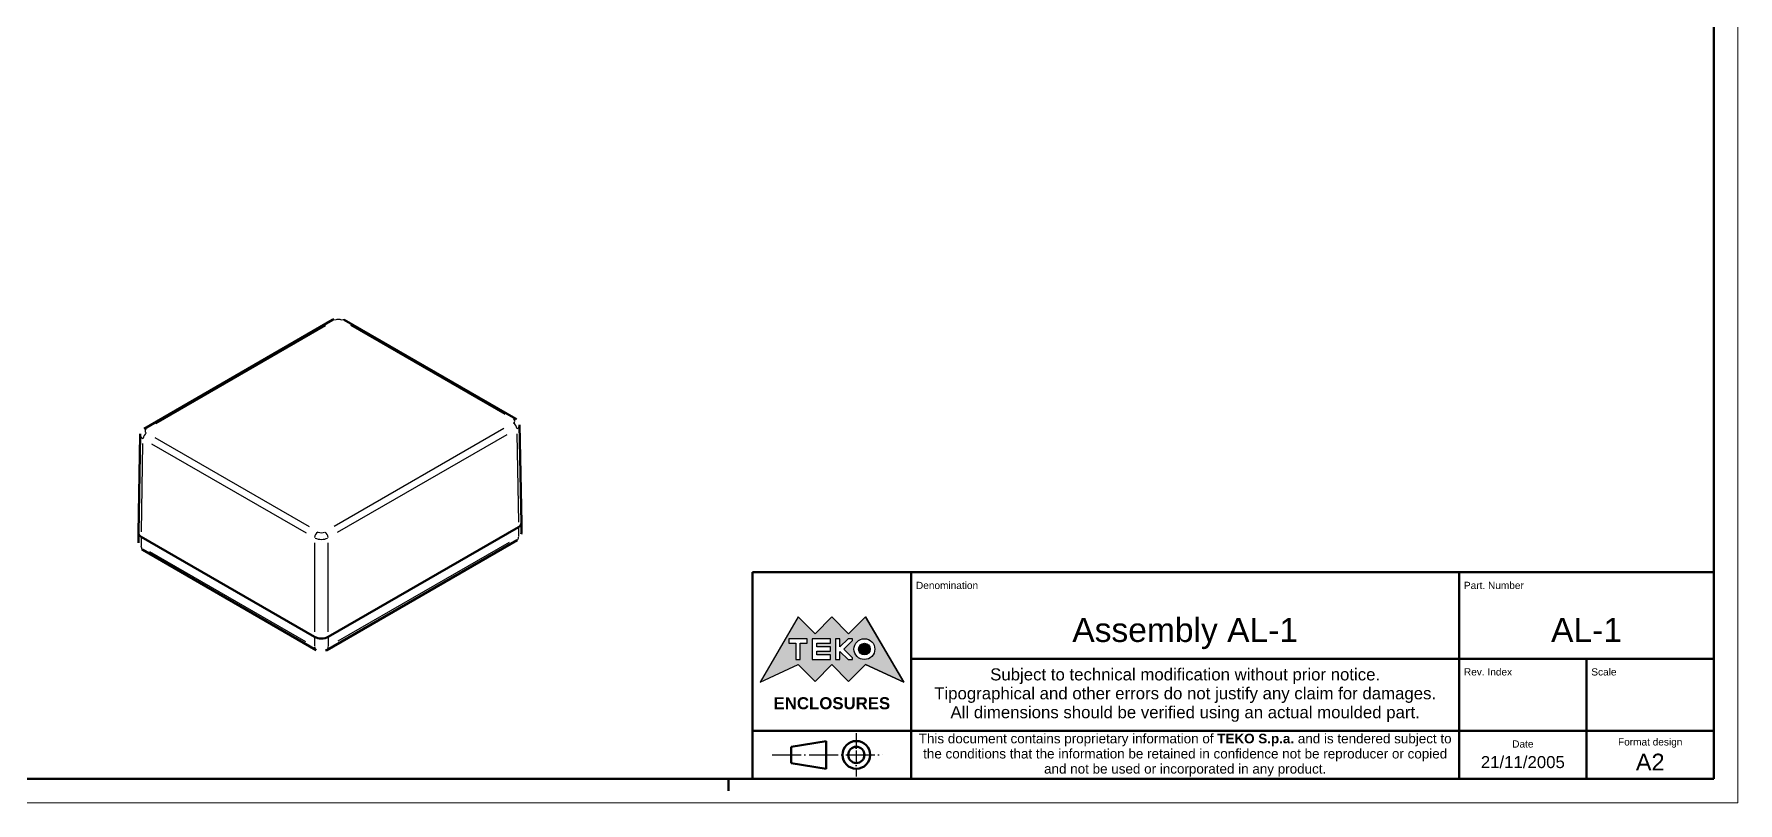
# Model space of a CAD drawing. Extents: x 0 to 594, y 0 to 420.
# Drawn here: x 239.5 to 594, y 0 to 160 of the extents above; entities that cross this region are included whole.
import ezdxf
from ezdxf.enums import TextEntityAlignment as Align

# ---------------------------------------------------------------- set-up
doc = ezdxf.new("R2010")
doc.units = 0
doc.linetypes.add('LONG_DASH_DOTTED', pattern=[0.3001, 0.2362, -0.0295, 0.0049, -0.0295])
doc.layers.get('0').update_dxf_attribs({"lineweight": 25})
for name, color, linetype, lineweight in [('Geometria schizzo(ISO)', 7, 'Continuous', 50), ('Linee di simmetria(ISO)', 250, 'LONG_DASH_DOTTED', 25), ('Simboli(ISO)', 7, 'Continuous', 25), ('Spigoli tangenti visibili(ISO)', 251, 'Continuous', 30), ('Spigoli visibili(ISO)', 7, 'Continuous', 50), ('Tratteggio', 3, 'Continuous', 9)]:
    doc.layers.add(name, color=color, linetype=linetype, lineweight=lineweight)
doc.styles.get("Standard").update_dxf_attribs({"font": 'ARIAL.TTF'})
doc.styles.add('Tabella-ISO', font='ARIAL.TTF')

# ---------------------------------------------------------------- blocks, each defined once
blk = doc.blocks.new('Cartigli Cartiglio particolare')
at = {"layer": 'Tratteggio'}
h = blk.add_hatch(color=7, dxfattribs=at)
edge = h.paths.add_edge_path(flags=0)
edge.add_arc((-181.38, 32.01), 2.17, 0, 360)
h.paths.add_polyline_path([(-191.3, 33.23), (-188.43, 33.23), (-188.43, 34.14), (-192.24, 34.14), (-192.24, 29.87), (-188.43, 29.87), (-188.43, 30.79), (-191.3, 30.79), (-191.3, 31.55), (-188.43, 31.55), (-188.43, 32.47), (-191.3, 32.47)], flags=0)
h.paths.add_polyline_path([(-183.85, 33.77), (-183.85, 34.14), (-184.77, 34.14), (-186.47, 32.5), (-186.47, 34.14), (-187.38, 34.14), (-187.38, 29.86), (-186.47, 29.86), (-186.47, 31.5), (-184.77, 29.86), (-183.85, 29.86), (-183.85, 30.23), (-185.63, 32)], flags=0)
h.paths.add_polyline_path([(-195.64, 29.87), (-194.73, 29.87), (-194.73, 33.23), (-193.28, 33.23), (-193.28, 34.14), (-197.09, 34.14), (-197.09, 33.23), (-195.64, 33.23)], flags=0)
h.paths.add_polyline_path([(-184.66, 25.28), (-181.16, 28.83), (-173.2, 25.14), (-181.16, 38.74), (-184.66, 35.17), (-188.15, 38.74), (-191.64, 35.17), (-195.14, 38.74), (-203.1, 25.14), (-195.14, 28.83), (-191.64, 25.28), (-188.15, 28.83)])
h = blk.add_hatch(color=7, dxfattribs=at)
edge = h.paths.add_edge_path()
edge.add_arc((-181.38, 32.01), 1.22, 0, 360)
for p, q in [((-195.14, 38.74), (-203.1, 25.14)), ((-191.64, 35.17), (-195.14, 38.74)), ((-188.15, 38.74), (-191.64, 35.17)), ((-184.66, 35.17), (-188.15, 38.74)), ((-181.16, 38.74), (-184.66, 35.17)), ((-173.2, 25.14), (-181.16, 38.74)), ((-193.28, 34.14), (-197.09, 34.14)), ((-197.09, 34.14), (-197.09, 33.23)), ((-197.09, 33.23), (-195.64, 33.23)), ((-195.64, 33.23), (-195.64, 29.87)), ((-194.73, 29.87), (-194.73, 33.23)), ((-194.73, 33.23), (-193.28, 33.23)), ((-193.28, 33.23), (-193.28, 34.14)), ((-188.43, 34.14), (-192.24, 34.14)), ((-192.24, 34.14), (-192.24, 29.87)), ((-191.3, 33.23), (-188.43, 33.23)), ((-191.3, 32.47), (-191.3, 33.23)), ((-188.43, 32.47), (-191.3, 32.47)), ((-188.43, 33.23), (-188.43, 34.14)), ((-188.43, 31.55), (-188.43, 32.47)), ((-186.47, 34.14), (-187.38, 34.14)), ((-187.38, 34.14), (-187.38, 29.86)), ((-184.77, 34.14), (-186.47, 32.5)), ((-186.47, 32.5), (-186.47, 34.14)), ((-185.63, 32), (-183.85, 33.77)), ((-183.85, 30.23), (-185.63, 32)), ((-183.85, 34.14), (-184.77, 34.14)), ((-183.85, 33.77), (-183.85, 34.14)), ((-203.1, 25.14), (-195.14, 28.83)), ((-195.64, 29.87), (-194.73, 29.87)), ((-195.14, 28.83), (-191.64, 25.28)), ((-192.24, 29.87), (-188.43, 29.87)), ((-191.64, 25.28), (-188.15, 28.83)), ((-191.3, 30.79), (-191.3, 31.55)), ((-191.3, 31.55), (-188.43, 31.55)), ((-188.43, 30.79), (-191.3, 30.79)), ((-188.43, 29.87), (-188.43, 30.79)), ((-188.15, 28.83), (-184.66, 25.28)), ((-187.38, 29.86), (-186.47, 29.86)), ((-186.47, 29.86), (-186.47, 31.5)), ((-186.47, 31.5), (-184.77, 29.86)), ((-184.77, 29.86), (-183.85, 29.86)), ((-184.66, 25.28), (-181.16, 28.83)), ((-183.85, 29.86), (-183.85, 30.23)), ((-181.16, 28.83), (-173.2, 25.14))]:
    blk.add_line(p, q)
at = {"color": 7}
for p, q in [((-195.14, 38.74), (-203.1, 25.14)), ((-191.64, 35.17), (-195.14, 38.74)), ((-188.15, 38.74), (-191.64, 35.17)), ((-188.15, 38.74), (-184.66, 35.17)), ((-184.66, 35.17), (-181.16, 38.74)), ((-181.16, 38.74), (-173.2, 25.14)), ((-193.28, 34.14), (-197.09, 34.14)), ((-197.09, 34.14), (-197.09, 33.23)), ((-197.09, 33.23), (-195.64, 33.23)), ((-195.64, 33.23), (-195.64, 29.87)), ((-194.73, 29.87), (-194.73, 33.23)), ((-194.73, 33.23), (-193.28, 33.23)), ((-193.28, 33.23), (-193.28, 34.14)), ((-188.43, 34.14), (-192.24, 34.14)), ((-192.24, 34.14), (-192.24, 29.87)), ((-191.3, 33.23), (-188.43, 33.23)), ((-191.3, 32.47), (-191.3, 33.23)), ((-188.43, 32.47), (-191.3, 32.47)), ((-188.43, 33.23), (-188.43, 34.14)), ((-188.43, 31.55), (-188.43, 32.47)), ((-186.47, 34.14), (-187.38, 34.14)), ((-187.38, 34.14), (-187.38, 29.86)), ((-184.77, 34.14), (-186.47, 32.5)), ((-186.47, 32.5), (-186.47, 34.14)), ((-185.63, 32), (-183.85, 33.77)), ((-183.85, 30.23), (-185.63, 32)), ((-183.85, 34.14), (-184.77, 34.14)), ((-183.85, 33.77), (-183.85, 34.14)), ((-203.1, 25.14), (-195.14, 28.83)), ((-195.64, 29.87), (-194.73, 29.87)), ((-195.14, 28.83), (-191.64, 25.28)), ((-192.24, 29.87), (-188.43, 29.87)), ((-191.64, 25.28), (-188.15, 28.83)), ((-191.3, 31.55), (-188.43, 31.55)), ((-191.3, 30.79), (-191.3, 31.55)), ((-188.43, 30.79), (-191.3, 30.79)), ((-188.43, 29.87), (-188.43, 30.79)), ((-184.66, 25.28), (-188.15, 28.83)), ((-187.38, 29.86), (-186.47, 29.86)), ((-186.47, 29.86), (-186.47, 31.5)), ((-186.47, 31.5), (-184.77, 29.86)), ((-184.77, 29.86), (-183.85, 29.86)), ((-181.16, 28.83), (-184.66, 25.28)), ((-183.85, 29.86), (-183.85, 30.23)), ((-173.2, 25.14), (-181.16, 28.83))]:
    blk.add_line(p, q, dxfattribs=at)
for centre, radius in [((-181.38, 32.01), 2.17), ((-181.38, 32.01, 10), 1.22)]:
    blk.add_circle(centre, radius)
for radius in [2.17, 1.22]:
    blk.add_circle((-181.38, 32.01), radius, dxfattribs=at)
at = {"layer": 'Geometria schizzo(ISO)'}
for p, q in [((-204.65, 48), (-204.65, 5)), ((-4.65, 48), (-204.65, 48)), ((-171.65, 48), (-171.65, 30)), ((-57.65, 48), (-57.65, 5)), ((-4.65, 48), (-4.65, 5)), ((-171.65, 30), (-171.65, 5)), ((-4.65, 30), (-171.65, 30)), ((-31.15, 5), (-31.15, 30)), ((-204.65, 15), (-4.65, 15)), ((-196.65, 11.69), (-189.33, 12.88)), ((-196.65, 11.69), (-196.65, 8.31)), ((-189.33, 12.88), (-189.33, 7.12)), ((-196.65, 8.31), (-189.33, 7.12)), ((-204.65, 5), (-4.65, 5))]:
    blk.add_line(p, q, dxfattribs=at)
at = {"layer": 'Geometria schizzo(ISO)', "color": 4, "lineweight": 18}
blk.add_line((-0.15, 0), (0.35, 0), dxfattribs=at)
at = {"layer": 'Geometria schizzo(ISO)', "color": 131, "lineweight": 18}
blk.add_line((0.35, 0), (0.35, 0.5), dxfattribs=at)
at = {"layer": 'Geometria schizzo(ISO)'}
for radius in [2.88, 1.69]:
    blk.add_circle((-183.07, 10), radius, dxfattribs=at)
at = {"layer": 'Linee di simmetria(ISO)', "ltscale": 11.806988}
blk.add_line((-183.07, 14.5), (-183.07, 5.5), dxfattribs=at)
at = {"layer": 'Linee di simmetria(ISO)', "ltscale": 25.547039}
blk.add_line((-200.56, 10), (-177.56, 10), dxfattribs=at)
at = {"layer": 'Simboli(ISO)', "color": 1, "char_height": 1.5}
for s, insert, attachment_point in [('\\fArial|b0|i0;\\H1.5000;Denomination', (-170.65, 44.5), 7), ('\\fArial|b0|i0;\\H1.5000;Part. Number', (-56.65, 44.5), 7), ('\\fArial|b0|i0;\\H1.5000;Scale', (-30.15, 26.5), 7), ('\\fArial|b0|i0;\\H1.5000;Date', (-44.4, 11.5), 8), ('\\fArial|b0|i0;\\H1.5000;Format design', (-17.9, 11.5), 8)]:
    blk.add_mtext(s, dxfattribs=dict(at, insert=insert, attachment_point=attachment_point))
at = {"layer": 'Simboli(ISO)', "color": 7, "attachment_point": 2, "line_spacing_factor": 0.944221, "style": 'Tabella-ISO'}
for s, insert, char_height, width in [('Subject to technical modification without prior notice.\\PTipographical and other errors do not justify any claim for damages. \\PAll dimensions should be verified using an actual moulded part.', (-114.65, 28), 2.5, 110.6616), ('\\fArial|b0|i0;\\H2.0000;This document contains proprietary information of \\fArial|b1|i0;\\H2.0000;TEKO S.p.a.\\fArial|b0|i0;\\H2.0000; and is tendered subject to the conditions that the information be retained in confidence not be reproducer or copied and not be used or incorporated in any product.', (-114.65, 14.4), 2, 113.1843)]:
    blk.add_mtext(s, dxfattribs=dict(at, insert=insert, char_height=char_height, width=width))
at = {"layer": 'Simboli(ISO)', "color": 1, "insert": (-56.65, 26.5), "char_height": 1.5, "attachment_point": 7, "style": 'Tabella-ISO'}
blk.add_mtext('\\fArial|b0|i0;\\H1.5000;Rev. Index', dxfattribs=at)
at = {"layer": 'Simboli(ISO)', "color": 7, "insert": (-188.15, 22), "char_height": 2.5, "width": 25.7551, "attachment_point": 2, "style": 'Tabella-ISO'}
blk.add_mtext('\\fArial|b1|i0;\\H2.5000;ENCLOSURES', dxfattribs=at)
at = {"layer": 'Simboli(ISO)', "color": 7, "style": 'Tabella-ISO'}
for tag, height, p in [('DESCRIZIONE', 5, (-114.65, 36)), ('NUMERO_PARTE', 5, (-31.15, 36)), ('NUMERO_REVISIONE', 5, (-44.4, 20.5)), ('SCALA_GENERALE_VISTE', 5, (-17.9, 20.5)), ('DATA_CREAZIONE', 2.5, (-44.4, 8.5)), ('Dimensioni_foglio', 3.5, (-17.9, 8.5))]:
    blk.add_attdef(tag, text='', height=height, dxfattribs=at).set_placement(p, align=Align.MIDDLE_CENTER)
blk = doc.blocks.new('Bordi A2')
at = {"layer": 'Geometria schizzo(ISO)', "color": 4, "lineweight": 18}
for p, q in [((594, 420), (594, 0)), ((594, 0), (0, 0))]:
    blk.add_line(p, q, dxfattribs=at)
at = {"layer": 'Geometria schizzo(ISO)'}
for p, q in [((589, 415), (589, 5)), ((589, 5), (5, 5)), ((384, 5), (384, 2.5))]:
    blk.add_line(p, q, dxfattribs=at)

msp = doc.modelspace()

# ---------------------------------------------------------------- linework, layer by layer
at = {"layer": 'Spigoli tangenti visibili(ISO)'}
for p, q in [((264.856, 78.953), (300.161, 99.336)), ((305.322, 99.438), (337.445, 80.892)), ((261.836, 56.388), (262.169, 74.767)), ((263.973, 74.758), (296.096, 56.211)), ((296.803, 57.428), (264.68, 75.974)), ((337.268, 77.913), (301.963, 57.53)), ((302.67, 56.314), (337.975, 76.697)), ((339.955, 76.808), (340.288, 58.429)), ((340.307, 57.306), (340.307, 55.469)), ((261.818, 55.265), (261.818, 53.428)), ((297.88, 54.149), (297.88, 35.578)), ((300.708, 35.578), (300.708, 54.149)), ((338.327, 54.224), (302.688, 33.648)), ((296.077, 33.546), (263.621, 52.285)), ((297.88, 34.444), (297.88, 32.607)), ((300.708, 34.444), (300.708, 32.607))]:
    msp.add_line(p, q, dxfattribs=at)
at = {"layer": 'Spigoli tangenti visibili(ISO)', "flags": 128}
for points in [[(261.818, 53.326), (261.772, 53.353)], [(340.892, 56.183), (340.891, 56.146)], [(300.708, 32.505), (300.613, 32.454)]]:
    msp.add_lwpolyline(points, dxfattribs=at)
at = {"layer": 'Spigoli tangenti visibili(ISO)'}
for centre, major_axis, ratio, start_param, end_param in [((302.123, 99.652), (-0.5, 0.866), 0.5773503, 5.5370571, 6.2439154), ((302.83, 100.06), (1, 0), 0.5774136, 0.8639873, 2.2776053), ((303.537, 99.652), (0.5, 0.866), 0.5773503, 0.0392699, 0.7461283), ((339.229, 79.045), (0.5, 0.866), 0.5773503, 0.0392699, 0.7461283), ((338.522, 79.454), (1, 0), 0.577287, 5.5763763, 6.9899943), ((339.229, 78.229), (-0.5, 0.866), 0.5773503, 4.015479, 5.4197709), ((338.522, 78.637), (2, 0.018), 0.5773186, 5.5323976, 6.2486303), ((263.602, 76.596), (-2, 0.018), 0.5773186, 0.034555, 0.7507878), ((262.895, 76.188), (-0.5, -0.866), 0.5773503, 4.005007, 5.409299), ((262.895, 77.004), (-0.5, 0.866), 0.5773503, 5.5370571, 6.2439154), ((263.602, 77.412), (-1, 0), 0.577287, 5.5763763, 6.9899943), ((262.878, 53.938), (-0.75, -1.299), 0.5773503, 5.5370571, 6.2439154), ((298.587, 55.581), (0.5, 0.866), 0.5773503, 0.8634144, 2.2677063), ((299.294, 55.989), (2, 0), 0.5713047, 4.00558, 5.419198), ((299.294, 56.806), (-1, 0), 0.5774136, 0.8639873, 2.2776053), ((300.001, 55.581), (-0.5, 0.866), 0.5773503, 4.015479, 5.4197709), ((339.246, 55.979), (0.75, -1.299), 0.5773503, 0.0392699, 0.7461283), ((298.941, 33.117), (-0.75, -1.299), 0.5773503, 5.5370571, 6.2439154), ((299.648, 33.117), (0.75, -1.299), 0.5773503, 0.0392699, 0.7461283)]:
    msp.add_ellipse(centre, major_axis=major_axis, ratio=ratio, start_param=start_param, end_param=end_param, dxfattribs=at)
at = {"layer": 'Spigoli visibili(ISO)'}
for p, q in [((262.395, 77.87), (301.623, 100.518)), ((304.037, 100.518), (339.729, 79.911)), ((340.892, 58.237), (340.522, 78.661)), ((261.232, 56.196), (261.602, 76.62)), ((300.708, 34.546), (340.307, 57.408)), ((300.708, 34.546), (340.307, 57.408)), ((340.892, 58.225), (340.892, 56.184)), ((261.232, 56.184), (261.232, 54.142)), ((261.818, 55.367), (297.88, 34.546)), ((261.818, 55.367), (297.88, 34.546)), ((300.398, 31.818), (339.996, 54.68)), ((262.128, 52.639), (298.191, 31.818))]:
    msp.add_line(p, q, dxfattribs=at)
at = {"layer": 'Spigoli visibili(ISO)', "flags": 128}
for points in [[(301.623, 100.518), (301.899, 100.651)], [(339.729, 79.911), (339.892, 79.806)], [(261.602, 76.62), (261.62, 76.814)], [(340.892, 56.184), (340.876, 55.954)], [(262.128, 52.639), (261.938, 52.765)], [(300.398, 31.818), (300.14, 31.693)]]:
    msp.add_lwpolyline(points, dxfattribs=at)
at = {"layer": 'Spigoli visibili(ISO)'}
for centre, major_axis, ratio, start_param, end_param in [((338.892, 58.225), (2, 0), 0.577287, 5.497842, 6.2936561), ((338.892, 58.225), (-2, 0), 0.577287, 2.3562493, 3.1520635), ((263.232, 56.184), (-2, 0), 0.577287, 6.2727145, 7.0685286), ((263.232, 56.184), (2, 0), 0.577287, 3.1311218, 3.926936), ((299.294, 35.363), (2, 0), 0.5774136, 3.9270456, 5.4977323), ((299.294, 35.363), (-2, 0), 0.5774136, 0.785453, 2.3561397)]:
    msp.add_ellipse(centre, major_axis=major_axis, ratio=ratio, start_param=start_param, end_param=end_param, dxfattribs=at)

# ---------------------------------------------------------------- block references
msp.add_blockref('Bordi A2', (0, 0))
msp.add_blockref('Cartigli Cartiglio particolare', (593.65, 0)).add_auto_attribs({'Dimensioni_foglio': 'A2', 'DATA_CREAZIONE': '21/11/2005', 'NUMERO_PARTE': 'AL-1', 'DESCRIZIONE': 'Assembly AL-1'})

doc.saveas('drawing.dxf')
